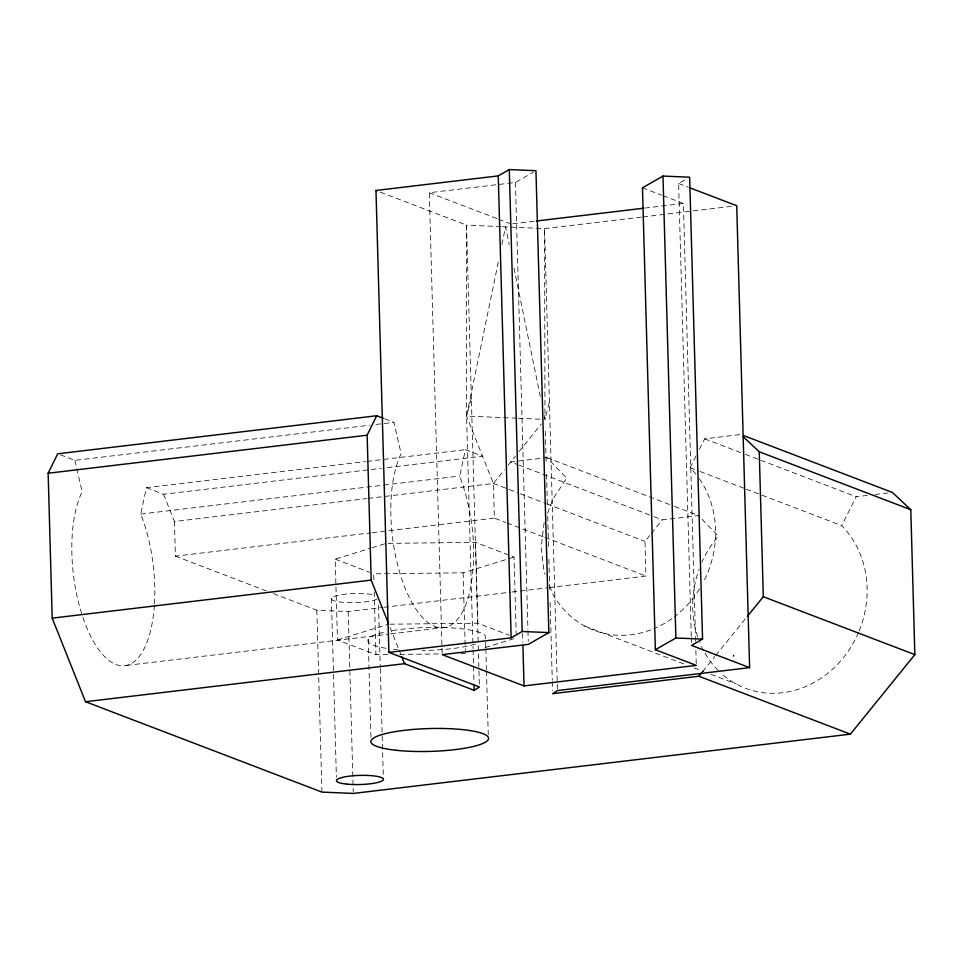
<?xml version="1.0" encoding="UTF-8"?>
<svg xmlns="http://www.w3.org/2000/svg" width="963" height="963" viewBox="0 0 963 963"><rect width="100%" height="100%" fill="white"/><g stroke="black" fill="none" stroke-linecap="round" stroke-linejoin="round"><path stroke-width="0.72" stroke-dasharray="4.82 3.61" d="M544.131 522.668L541.134 547.502L544.083 571.829L545.094 574.405M498.292 262.068L466.561 416.076L473.05 648.412M501.916 244.47L505.551 226.859L509.162 244.506M154.453 603.861A96.565 40.181 83.2 0 0 140.742 514.073L146.4 487.687L365.519 461.566M384.634 418.785L393.879 422.324L401.15 453.645A96.565 40.181 83.2 0 0 409.191 597.277A96.565 40.181 83.2 0 0 469.511 592.859C477.72 554.038 473.315 513.135 459.736 476.035L465.394 449.661L482.571 456.221L382.696 468.138M544.083 414.993L544.986 419.399L549.416 401.86M471.352 398.297L466.561 416.076L493.429 483.474L494.392 518.118L505.623 522.415M547.61 513.279L552.87 499.027L566.762 478.178L546.912 457.63L510.763 461.939L517.769 464.623M695.852 474.097A96.565 85.779 -69.1 0 0 690.122 467.693L696.08 455.884M699.391 449.324L704.699 438.815L740.848 434.506M859.104 631.006A96.565 85.779 -69.1 0 0 841.662 525.629L856.239 496.752L867.807 495.367M368.215 498.401L493.429 483.474L504.371 469.872M508.019 465.334L515.386 456.185M519.081 451.587L541.278 423.997M549.175 587.586L645.944 576.055L644.969 541.411L650.446 534.609M651.361 533.478L662.303 519.876L698.452 515.566L718.302 536.114A96.565 85.779 -69.1 0 0 701.883 562.296M702.581 671.62L714.727 656.634M715.665 655.478L746.494 617.452M442.161 653.131L429.305 192.732L515.434 182.464L533.382 172.172M691.278 636.435L678.626 183.524L685.981 179.311M387.872 654.527L375.955 654.659L337.459 639.95L335.196 559.118L370.562 548.188M371.983 547.754L386.127 543.385L475.553 542.374L514.049 557.096L516.192 633.437M373.861 579.822L373.692 573.828L463.119 572.816L514.049 557.096M337.459 639.95L388.39 624.217M485.183 647.533L516.312 637.927M512.617 223.837L536.379 221.008M644.789 208.08L683.393 203.482L695.623 641.382M641.394 217.096L544.577 228.64L510.053 227.063M642.887 216.916L733.746 206.082M60.356 454.801L74.885 460.35L370.033 425.165M375.991 424.454L393.879 422.324M367.011 461.385L465.394 449.661M146.4 487.687L163.578 494.26L381.204 468.307M140.742 514.073L382.215 485.28M383.707 485.099L459.736 476.035M163.578 494.26L174.435 521.513L366.722 498.581M174.435 521.513L175.398 556.145L370.671 532.864M372.163 532.695L494.392 518.118M875.042 494.513L888.055 492.96M273.432 593.629L316.839 610.217L348.209 611.553L382.455 607.46M383.936 607.292L510.474 592.197M511.967 592.028L547.694 587.767M126.598 665.397L388.944 634.111M390.436 633.931L445.592 627.358M389.883 624.205L477.817 623.217L509.439 635.303M399.801 654.395L440.043 653.937M460.916 653.708L465.382 653.648M516.866 418.207L466.561 416.076L466.513 225.089L379.783 191.926M518.347 418.267L543.505 419.338M501.049 226.654L466.513 225.089L479.381 685.487M502.542 226.726L508.548 227.003M678.626 183.524L688.304 187.231M642.477 187.833L661.569 195.14M662.929 195.658L683.393 203.482M429.305 192.732L497.269 218.709M498.653 219.239L509.752 223.488M704.699 438.815L743.978 453.838M745.386 454.367L759.422 459.736M760.818 460.278L856.239 496.752M690.122 467.693L698.536 470.919M699.945 471.449L744.844 488.614M746.253 489.156L841.662 525.629M546.912 457.63L673.197 505.9M674.606 506.442L698.452 515.566M519.177 465.153L652.481 516.12M653.877 516.649L662.303 519.876M493.429 483.474L518.684 493.128M520.092 493.67L545.347 503.324M546.755 503.854L644.969 541.411M507.032 522.945L543.505 536.897M544.914 537.426L645.944 576.055M584.661 626.046L685.692 664.663M694.118 667.889L703.941 671.644M710.947 674.317L736.214 683.971M335.196 559.118L369.575 572.251M175.398 556.145L266.426 590.945M390.075 627.479L398.405 648.364M398.959 649.76L401.174 655.334M549.632 585.998L552.774 593.99A96.565 85.779 -69.1 0 0 650.844 629.91M74.885 460.35L82.156 491.672A96.565 40.181 83.2 0 0 82.06 614.912M513.977 268.015L540.472 397.358M695.876 650.386L696.249 663.88M691.326 637.927L691.446 642.429M557.433 689.039L544.577 228.64L544.986 419.399M545.311 431.195L546.177 462.24M546.515 474.241L547.357 504.275M547.694 516.24L548.561 547.405M548.886 559.286L549.765 590.475M550.102 602.441L552.268 680.203M552.305 681.696L552.557 690.664M515.434 182.464L527.917 629.369M527.953 630.873L528.254 641.37M522.572 633.425L522.825 642.429M485.809 647.196L485.557 638.276A58.887 11.436 -1.6 0 0 453.693 628.032A58.887 11.436 -1.6 0 0 388.727 631.246M485.846 648.677L486.423 669.478M486.471 670.97L488.253 734.865M475.553 542.374L477.817 623.217M473.086 649.905L473.507 664.879M473.555 666.384L474.013 682.851M463.119 572.816L465.298 650.663M378.531 605.342L380.253 666.962M380.301 668.466L383.406 779.705M374.198 591.788L375.955 654.659M368.215 639.601L370.948 737.67M348.209 611.553L353.252 791.923M331.392 598.348L336.388 777.225M316.839 610.217L321.919 792.092M699.343 478.767A96.565 85.779 -69.1 0 1 703.869 581.158M699.523 588.899A96.565 85.779 -69.1 0 1 674.184 616.946M671.897 618.631A96.565 85.779 -69.1 0 1 653.576 628.827M858.539 632.378A96.565 85.779 -69.1 0 1 721.239 673.354M718.157 670.417A96.565 85.779 -69.1 0 1 704.314 651.927M703.616 650.651A96.565 85.779 -69.1 0 1 699.836 642.61M697.742 636.976A96.565 85.779 -69.1 0 1 699.102 569.229M154.357 605.318A96.565 40.181 83.2 0 1 125.298 665.638A96.565 40.181 83.2 0 1 82.517 616.296M377.039 599.022A23.557 4.574 -1.6 0 1 342.058 602.272A23.557 4.574 -1.6 0 1 338.579 595.218A23.557 4.574 -1.6 0 1 375.161 595.23M475.337 644.127A58.887 11.436 -1.6 0 1 422.179 650.47M397.358 649.628A58.887 11.436 -1.6 0 1 393.47 649.255M386.019 648.268A58.887 11.436 -1.6 0 1 385.886 631.824"/><path stroke-width="1.44" d="M404.737 662.917L404.508 663.688L85.514 701.726L52.195 618.15L48.15 473.23L57.708 453.79L376.702 415.751L383.31 418.279M733.445 656.068L733.71 655.37M388.402 623.302L371.188 580.123L367.144 435.204L376.702 415.751M689.689 187.749L736.719 205.733L749.623 667.636L557.481 690.543L552.642 693.661L698.849 676.231L701.654 672.764M747.42 616.296L763.31 596.711L759.253 451.779L743.015 436.54M85.514 701.726L321.919 792.092L353.289 793.428L850.389 734.155L914.85 654.635L910.805 509.716L892.388 492.442L743.653 435.577M401.74 656.73L404.508 663.688L474.217 690.339L479.418 686.992L388.871 652.384L375.979 190.469L498.256 175.892L509.283 169.572L535.946 170.704L548.85 632.607L528.338 644.367L442.21 654.635L524.041 685.921L696.297 665.385L655.382 649.736L642.477 187.833L662.989 176.073L689.652 177.204L702.557 639.107L691.53 645.427L749.623 667.636M388.871 652.384L511.16 637.807L522.187 631.487L548.85 632.607M655.382 649.736L675.894 637.988L702.557 639.107M536.379 221.008L643.296 208.261M48.15 473.23L367.144 435.204M52.195 618.15L371.188 580.123M375.979 190.469L376.99 190.867M759.253 451.779L910.805 509.716M763.31 596.711L914.85 654.635M698.849 676.231L850.389 734.155M662.989 176.073L675.894 637.988M522.909 645.427L524.041 685.921M509.283 169.572L522.187 631.487M498.256 175.892L511.16 637.807M474.049 684.344L474.217 690.339M346.572 784.087A23.557 4.574 -1.6 0 0 383.406 779.705A23.557 4.574 -1.6 0 0 349.834 776.106A23.557 4.574 -1.6 0 0 346.572 784.087M396.299 750.297A58.887 11.436 -1.6 0 0 488.373 739.319A58.887 11.436 -1.6 0 0 404.448 730.327A58.887 11.436 -1.6 0 0 396.299 750.297"/></g></svg>
